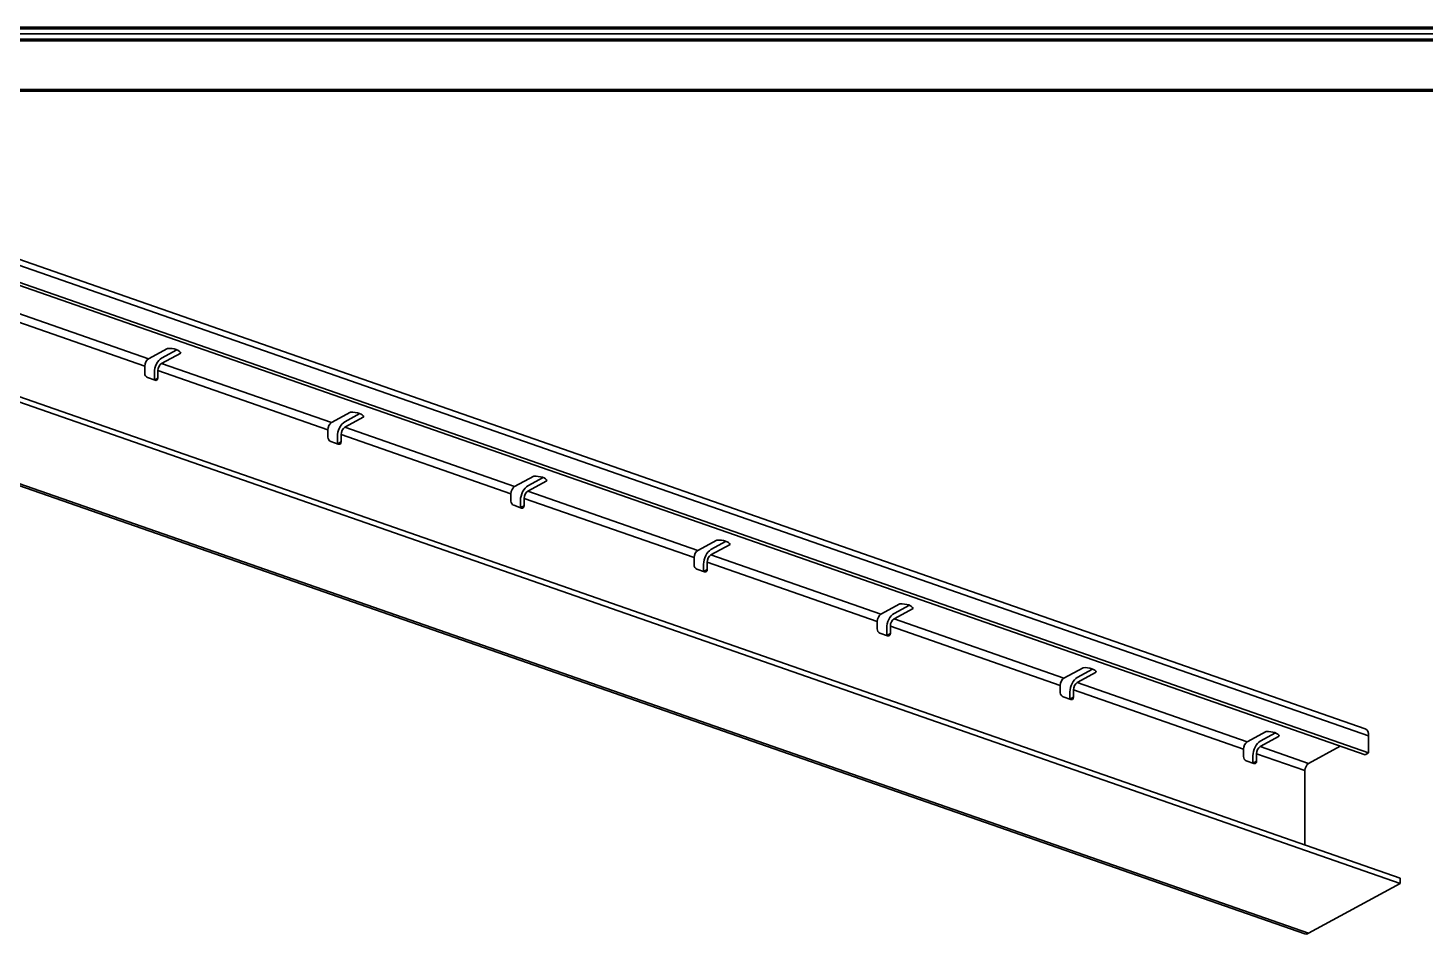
# Model space of a CAD drawing. Header units: millimetres. Extents: x 0 to 420, y 0 to 297.
# Drawn here: x 93.6 to 212.7, y 128.9 to 206.2 of the extents above; entities that cross this region are included whole.
import ezdxf

# ---------------------------------------------------------------- set-up
doc = ezdxf.new("R2010")
doc.units = ezdxf.units.MM
doc.linetypes.add('DASHED', pattern=[1.524, 1.27, -0.254])

msp = doc.modelspace()

# ---------------------------------------------------------------- linework, layer by layer
at = {"color": 1, "lineweight": 70}
for p, q in [((65, 206.2), (265, 206.2)), ((65, 205.2), (265, 205.2)), ((65, 200.9), (265, 200.9))]:
    msp.add_line(p, q, dxfattribs=at)
at = {"color": 5, "linetype": 'DASHED', "lineweight": 35}
for p, q in [((265, 205.7), (65, 205.7)), ((65, 205.7), (265, 205.7)), ((65, 205.2), (265, 205.2)), ((265, 200.9), (65, 200.9))]:
    msp.add_line(p, q, dxfattribs=at)
at = {"color": 1, "lineweight": 35}
for p, q in [((207.63, 146.44), (51.45, 200.88)), ((51.75, 200.28), (207.92, 145.84)), ((51.43, 198.67), (207.61, 144.23)), ((51.75, 198.84), (207.92, 144.4)), ((54.43, 188.15), (210.61, 133.71)), ((210.61, 133.26), (54.43, 187.7)), ((202.47, 128.96), (46.3, 183.4)), ((46.62, 183.45), (202.8, 129.01)), ((103.53, 177.37), (89.04, 182.42)), ((103.85, 177.99), (89.35, 183.04)), ((105.47, 178.88), (103.85, 177.99)), ((106.28, 178.76), (104.97, 178.05)), ((105.67, 178.88), (105.47, 178.88)), ((105.87, 178.86), (105.67, 178.88)), ((106.05, 178.83), (105.87, 178.86)), ((106.22, 178.78), (106.05, 178.83)), ((106.36, 178.72), (106.22, 178.78)), ((103.56, 177.56), (103.53, 177.37)), ((103.63, 177.74), (103.56, 177.56)), ((103.73, 177.89), (103.63, 177.74)), ((103.85, 177.99), (103.73, 177.89)), ((104.62, 177.71), (104.53, 177.55)), ((104.73, 177.85), (104.62, 177.71)), ((104.85, 177.97), (104.73, 177.85)), ((104.97, 178.05), (104.85, 177.97)), ((104.85, 177.5), (104.97, 177.6)), ((104.97, 177.6), (106.6, 178.48)), ((119.46, 172.55), (104.97, 177.6)), ((106.47, 178.65), (106.36, 178.72)), ((106.55, 178.57), (106.47, 178.65)), ((106.6, 178.48), (106.55, 178.57)), ((103.53, 177.37), (103.53, 176.74)), ((103.55, 176.63), (103.53, 176.74)), ((103.6, 176.53), (103.55, 176.63)), ((103.68, 176.44), (103.6, 176.53)), ((103.77, 176.39), (103.68, 176.44)), ((103.77, 176.39), (104.42, 176.16)), ((104.36, 176.99), (104.35, 176.81)), ((104.35, 176.81), (104.35, 176.19)), ((104.39, 177.18), (104.36, 176.99)), ((104.45, 177.37), (104.39, 177.18)), ((104.53, 177.55), (104.45, 177.37)), ((104.66, 176.98), (104.68, 177.16)), ((104.66, 176.35), (104.66, 176.98)), ((119.15, 171.93), (104.66, 176.98)), ((104.68, 177.16), (104.75, 177.35)), ((104.75, 177.35), (104.85, 177.5)), ((104.36, 176.18), (104.66, 176.35)), ((104.5, 176.15), (104.42, 176.16)), ((104.57, 176.17), (104.5, 176.15)), ((104.63, 176.24), (104.57, 176.17)), ((104.66, 176.35), (104.63, 176.24)), ((121.09, 173.43), (119.46, 172.55)), ((121.89, 173.32), (120.59, 172.61)), ((120.59, 172.16), (122.21, 173.04)), ((121.29, 173.43), (121.09, 173.43)), ((121.48, 173.42), (121.29, 173.43)), ((121.67, 173.38), (121.48, 173.42)), ((121.84, 173.34), (121.67, 173.38)), ((121.98, 173.28), (121.84, 173.34)), ((122.09, 173.2), (121.98, 173.28)), ((122.17, 173.12), (122.09, 173.2)), ((122.21, 173.04), (122.17, 173.12)), ((119.18, 172.11), (119.15, 171.93)), ((119.15, 171.93), (119.15, 171.3)), ((119.24, 172.3), (119.18, 172.11)), ((119.34, 172.45), (119.24, 172.3)), ((119.46, 172.55), (119.34, 172.45)), ((120.01, 171.74), (119.98, 171.55)), ((120.07, 171.92), (120.01, 171.74)), ((120.15, 172.1), (120.07, 171.92)), ((120.24, 172.26), (120.15, 172.1)), ((120.35, 172.41), (120.24, 172.26)), ((120.28, 171.53), (120.3, 171.72)), ((120.3, 171.72), (120.37, 171.9)), ((120.47, 172.52), (120.35, 172.41)), ((120.37, 171.9), (120.47, 172.06)), ((120.59, 172.61), (120.47, 172.52)), ((120.47, 172.06), (120.59, 172.16)), ((135.08, 167.1), (120.59, 172.16)), ((119.17, 171.19), (119.15, 171.3)), ((119.22, 171.08), (119.17, 171.19)), ((119.3, 171), (119.22, 171.08)), ((119.39, 170.95), (119.3, 171)), ((119.39, 170.95), (120.04, 170.72)), ((119.98, 171.55), (119.96, 171.36)), ((119.96, 171.36), (119.96, 170.74)), ((119.97, 170.74), (120.28, 170.9)), ((120.12, 170.7), (120.04, 170.72)), ((120.19, 170.72), (120.12, 170.7)), ((120.25, 170.79), (120.19, 170.72)), ((120.28, 170.9), (120.25, 170.79)), ((120.28, 170.9), (120.28, 171.53)), ((134.77, 166.48), (120.28, 171.53)), ((134.86, 166.85), (134.79, 166.67)), ((134.96, 167), (134.86, 166.85)), ((135.08, 167.1), (134.96, 167)), ((136.71, 167.99), (135.08, 167.1)), ((135.97, 166.96), (135.86, 166.82)), ((136.08, 167.08), (135.97, 166.96)), ((136.21, 167.16), (136.08, 167.08)), ((137.51, 167.87), (136.21, 167.16)), ((136.21, 166.71), (137.83, 167.6)), ((136.91, 167.99), (136.71, 167.99)), ((137.1, 167.97), (136.91, 167.99)), ((137.29, 167.94), (137.1, 167.97)), ((137.45, 167.89), (137.29, 167.94)), ((137.6, 167.83), (137.45, 167.89)), ((137.71, 167.76), (137.6, 167.83)), ((137.79, 167.68), (137.71, 167.76)), ((137.83, 167.6), (137.79, 167.68)), ((134.79, 166.67), (134.77, 166.48)), ((134.77, 166.48), (134.77, 165.85)), ((134.79, 165.74), (134.77, 165.85)), ((134.84, 165.64), (134.79, 165.74)), ((134.91, 165.55), (134.84, 165.64)), ((135.59, 166.1), (135.58, 165.92)), ((135.58, 165.92), (135.58, 165.3)), ((135.63, 166.29), (135.59, 166.1)), ((135.69, 166.48), (135.63, 166.29)), ((135.76, 166.66), (135.69, 166.48)), ((135.86, 166.82), (135.76, 166.66)), ((135.89, 166.09), (135.92, 166.28)), ((135.89, 165.46), (135.89, 166.09)), ((150.39, 161.04), (135.89, 166.09)), ((135.92, 166.28), (135.99, 166.46)), ((135.99, 166.46), (136.09, 166.61)), ((136.09, 166.61), (136.21, 166.71)), ((150.7, 161.66), (136.21, 166.71)), ((135, 165.5), (134.91, 165.55)), ((135, 165.5), (135.66, 165.27)), ((135.59, 165.3), (135.89, 165.46)), ((135.74, 165.26), (135.66, 165.27)), ((135.8, 165.28), (135.74, 165.26)), ((135.87, 165.35), (135.8, 165.28)), ((135.89, 165.46), (135.87, 165.35)), ((152.32, 162.54), (150.7, 161.66)), ((153.13, 162.43), (151.82, 161.72)), ((151.82, 161.27), (153.45, 162.15)), ((152.52, 162.54), (152.32, 162.54)), ((152.72, 162.53), (152.52, 162.54)), ((152.9, 162.5), (152.72, 162.53)), ((153.07, 162.45), (152.9, 162.5)), ((153.21, 162.39), (153.07, 162.45)), ((153.33, 162.32), (153.21, 162.39)), ((153.41, 162.24), (153.33, 162.32)), ((153.45, 162.15), (153.41, 162.24)), ((150.41, 161.22), (150.39, 161.04)), ((150.39, 161.04), (150.39, 160.41)), ((150.48, 161.41), (150.41, 161.22)), ((150.58, 161.56), (150.48, 161.41)), ((150.7, 161.66), (150.58, 161.56)), ((151.3, 161.03), (151.25, 160.85)), ((151.38, 161.21), (151.3, 161.03)), ((151.48, 161.38), (151.38, 161.21)), ((151.58, 161.52), (151.48, 161.38)), ((151.53, 160.83), (151.6, 161.01)), ((151.7, 161.63), (151.58, 161.52)), ((151.6, 161.01), (151.7, 161.17)), ((151.82, 161.72), (151.7, 161.63)), ((151.7, 161.17), (151.82, 161.27)), ((166.32, 156.21), (151.82, 161.27)), ((150.4, 160.3), (150.39, 160.41)), ((150.46, 160.19), (150.4, 160.3)), ((150.53, 160.11), (150.46, 160.19)), ((150.62, 160.06), (150.53, 160.11)), ((150.62, 160.06), (151.28, 159.83)), ((151.21, 160.66), (151.2, 160.48)), ((151.2, 160.48), (151.2, 159.86)), ((151.25, 160.85), (151.21, 160.66)), ((151.21, 159.85), (151.51, 160.02)), ((151.35, 159.82), (151.28, 159.83)), ((151.42, 159.83), (151.35, 159.82)), ((151.49, 159.91), (151.42, 159.83)), ((151.51, 160.02), (151.49, 159.91)), ((151.51, 160.65), (151.53, 160.83)), ((151.51, 160.02), (151.51, 160.65)), ((166, 155.59), (151.51, 160.65)), ((166.2, 156.11), (166.1, 155.96)), ((166.32, 156.21), (166.2, 156.11)), ((167.94, 157.1), (166.32, 156.21)), ((167.32, 156.19), (167.2, 156.07)), ((167.44, 156.27), (167.32, 156.19)), ((168.75, 156.98), (167.44, 156.27)), ((167.44, 155.82), (169.06, 156.71)), ((168.14, 157.1), (167.94, 157.1)), ((168.34, 157.08), (168.14, 157.1)), ((168.52, 157.05), (168.34, 157.08)), ((168.69, 157), (168.52, 157.05)), ((168.83, 156.94), (168.69, 157)), ((168.94, 156.87), (168.83, 156.94)), ((169.02, 156.79), (168.94, 156.87)), ((169.06, 156.71), (169.02, 156.79)), ((166.03, 155.78), (166, 155.59)), ((166, 155.59), (166, 154.96)), ((166.02, 154.85), (166, 154.96)), ((166.1, 155.96), (166.03, 155.78)), ((166.83, 155.21), (166.82, 155.03)), ((166.82, 155.03), (166.82, 154.41)), ((166.86, 155.4), (166.83, 155.21)), ((166.92, 155.59), (166.86, 155.4)), ((167, 155.77), (166.92, 155.59)), ((167.09, 155.93), (167, 155.77)), ((167.2, 156.07), (167.09, 155.93)), ((167.13, 155.2), (167.15, 155.39)), ((167.13, 154.57), (167.13, 155.2)), ((181.62, 150.15), (167.13, 155.2)), ((167.15, 155.39), (167.22, 155.57)), ((167.22, 155.57), (167.32, 155.72)), ((167.32, 155.72), (167.44, 155.82)), ((181.93, 150.77), (167.44, 155.82)), ((166.07, 154.75), (166.02, 154.85)), ((166.15, 154.66), (166.07, 154.75)), ((166.24, 154.61), (166.15, 154.66)), ((166.24, 154.61), (166.89, 154.38)), ((166.83, 154.41), (167.13, 154.57)), ((166.97, 154.37), (166.89, 154.38)), ((167.04, 154.39), (166.97, 154.37)), ((167.1, 154.46), (167.04, 154.39)), ((167.13, 154.57), (167.1, 154.46)), ((183.56, 151.65), (181.93, 150.77)), ((184.36, 151.54), (183.06, 150.83)), ((183.76, 151.66), (183.56, 151.65)), ((183.95, 151.64), (183.76, 151.66)), ((184.14, 151.61), (183.95, 151.64)), ((184.31, 151.56), (184.14, 151.61)), ((184.45, 151.5), (184.31, 151.56)), ((184.56, 151.43), (184.45, 151.5)), ((184.64, 151.35), (184.56, 151.43)), ((184.68, 151.26), (184.64, 151.35)), ((181.65, 150.33), (181.62, 150.15)), ((181.62, 150.15), (181.62, 149.52)), ((181.71, 150.52), (181.65, 150.33)), ((181.81, 150.67), (181.71, 150.52)), ((181.93, 150.77), (181.81, 150.67)), ((182.54, 150.15), (182.48, 149.96)), ((182.62, 150.32), (182.54, 150.15)), ((182.71, 150.49), (182.62, 150.32)), ((182.82, 150.63), (182.71, 150.49)), ((182.94, 150.74), (182.82, 150.63)), ((182.84, 150.13), (182.94, 150.28)), ((183.06, 150.83), (182.94, 150.74)), ((182.94, 150.28), (183.06, 150.38)), ((183.06, 150.38), (184.68, 151.26)), ((197.55, 145.33), (183.06, 150.38)), ((181.64, 149.41), (181.62, 149.52)), ((181.69, 149.3), (181.64, 149.41)), ((181.77, 149.22), (181.69, 149.3)), ((181.86, 149.17), (181.77, 149.22)), ((181.86, 149.17), (182.51, 148.94)), ((182.45, 149.77), (182.43, 149.59)), ((182.43, 149.59), (182.43, 148.97)), ((182.44, 148.96), (182.75, 149.13)), ((182.48, 149.96), (182.45, 149.77)), ((182.72, 149.02), (182.65, 148.95)), ((182.75, 149.13), (182.72, 149.02)), ((182.75, 149.76), (182.77, 149.94)), ((182.75, 149.13), (182.75, 149.76)), ((197.24, 144.71), (182.75, 149.76)), ((182.77, 149.94), (182.84, 150.13)), ((182.59, 148.93), (182.51, 148.94)), ((182.65, 148.95), (182.59, 148.93)), ((199.18, 146.21), (197.55, 145.33)), ((198.68, 145.38), (198.55, 145.3)), ((199.98, 146.09), (198.68, 145.38)), ((198.68, 144.93), (200.3, 145.82)), ((199.37, 146.21), (199.18, 146.21)), ((199.57, 146.2), (199.37, 146.21)), ((199.76, 146.16), (199.57, 146.2)), ((199.92, 146.12), (199.76, 146.16)), ((200.07, 146.05), (199.92, 146.12)), ((200.18, 145.98), (200.07, 146.05)), ((200.26, 145.9), (200.18, 145.98)), ((200.3, 145.82), (200.26, 145.9)), ((207.63, 146.44), (207.75, 146.36)), ((207.75, 146.36), (207.84, 146.23)), ((207.84, 146.23), (207.9, 146.05)), ((207.9, 146.05), (207.92, 145.84)), ((207.92, 145.84), (207.92, 144.4)), ((197.26, 144.89), (197.24, 144.71)), ((197.24, 144.71), (197.24, 144.08)), ((197.33, 145.07), (197.26, 144.89)), ((197.43, 145.23), (197.33, 145.07)), ((197.55, 145.33), (197.43, 145.23)), ((198.06, 144.33), (198.05, 144.14)), ((198.1, 144.51), (198.06, 144.33)), ((198.16, 144.7), (198.1, 144.51)), ((198.23, 144.88), (198.16, 144.7)), ((198.33, 145.04), (198.23, 144.88)), ((198.44, 145.18), (198.33, 145.04)), ((198.36, 144.31), (198.39, 144.5)), ((198.36, 143.68), (198.36, 144.31)), ((202.49, 142.88), (198.36, 144.31)), ((198.39, 144.5), (198.45, 144.68)), ((198.55, 145.3), (198.44, 145.18)), ((198.45, 144.68), (198.56, 144.83)), ((198.56, 144.83), (198.68, 144.93)), ((202.8, 143.5), (198.68, 144.93)), ((205.49, 144.96), (202.8, 143.5)), ((207.92, 144.4), (207.61, 144.23)), ((197.26, 143.97), (197.24, 144.08)), ((197.31, 143.86), (197.26, 143.97)), ((197.38, 143.78), (197.31, 143.86)), ((197.47, 143.72), (197.38, 143.78)), ((197.47, 143.72), (198.13, 143.5)), ((198.05, 144.14), (198.05, 143.52)), ((198.06, 143.52), (198.36, 143.68)), ((198.2, 143.48), (198.13, 143.5)), ((198.27, 143.5), (198.2, 143.48)), ((198.34, 143.57), (198.27, 143.5)), ((198.36, 143.68), (198.34, 143.57)), ((202.51, 143.06), (202.49, 142.88)), ((202.58, 143.24), (202.51, 143.06)), ((202.68, 143.4), (202.58, 143.24)), ((202.8, 143.5), (202.68, 143.4)), ((202.49, 142.88), (202.49, 136.54)), ((210.61, 133.71), (210.61, 133.26)), ((210.61, 133.26), (202.8, 129.01)), ((202.55, 128.94), (202.47, 128.96)), ((202.63, 128.95), (202.55, 128.94)), ((202.71, 128.97), (202.63, 128.95)), ((202.8, 129.01), (202.71, 128.97))]:
    msp.add_line(p, q, dxfattribs=at)

doc.saveas('drawing.dxf')
